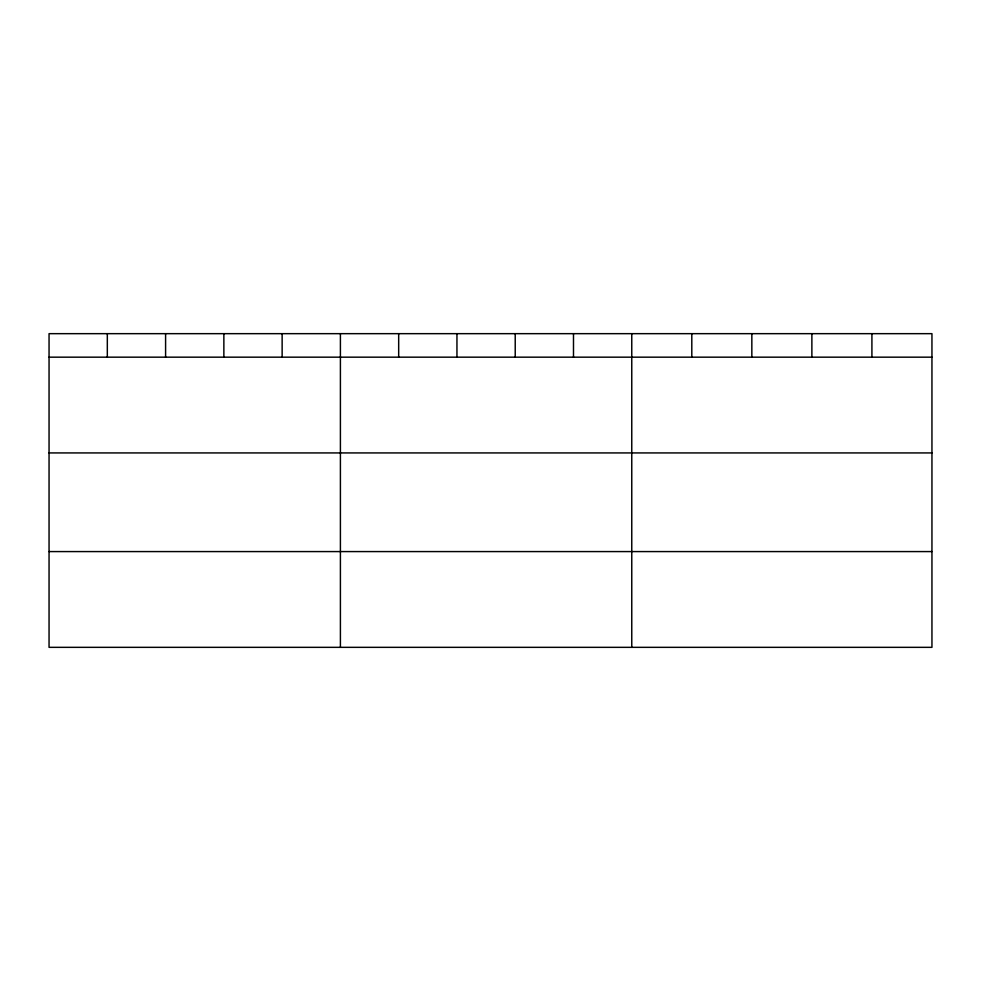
<?xml version="1.0" encoding="UTF-8"?>
<svg xmlns="http://www.w3.org/2000/svg" width="981" height="981" viewBox="0 0 981 981"><rect width="100%" height="100%" fill="white"/><g stroke="black" fill="none" stroke-linecap="round" stroke-linejoin="round"><path stroke-width="1.47" d="M931.95 452.928L931.95 333.663L49.05 333.663L49.05 647.337L931.95 647.337L931.95 452.928L49.05 452.928M49.05 357.17L931.95 357.17M49.05 551.58L931.95 551.58M871.913 333.663L871.913 357.17M811.876 333.663L811.876 357.17M751.838 333.663L751.838 357.17M691.801 333.663L691.801 357.17M631.764 333.663L631.764 647.337M573.493 333.663L573.493 357.17M515.221 333.663L515.221 357.17M456.95 333.663L456.95 357.17M398.678 333.663L398.678 357.17M340.407 333.663L340.407 647.337M282.136 333.663L282.136 357.17M223.864 333.663L223.864 357.17M165.593 333.663L165.593 357.17M107.321 333.663L107.321 357.17"/></g></svg>
